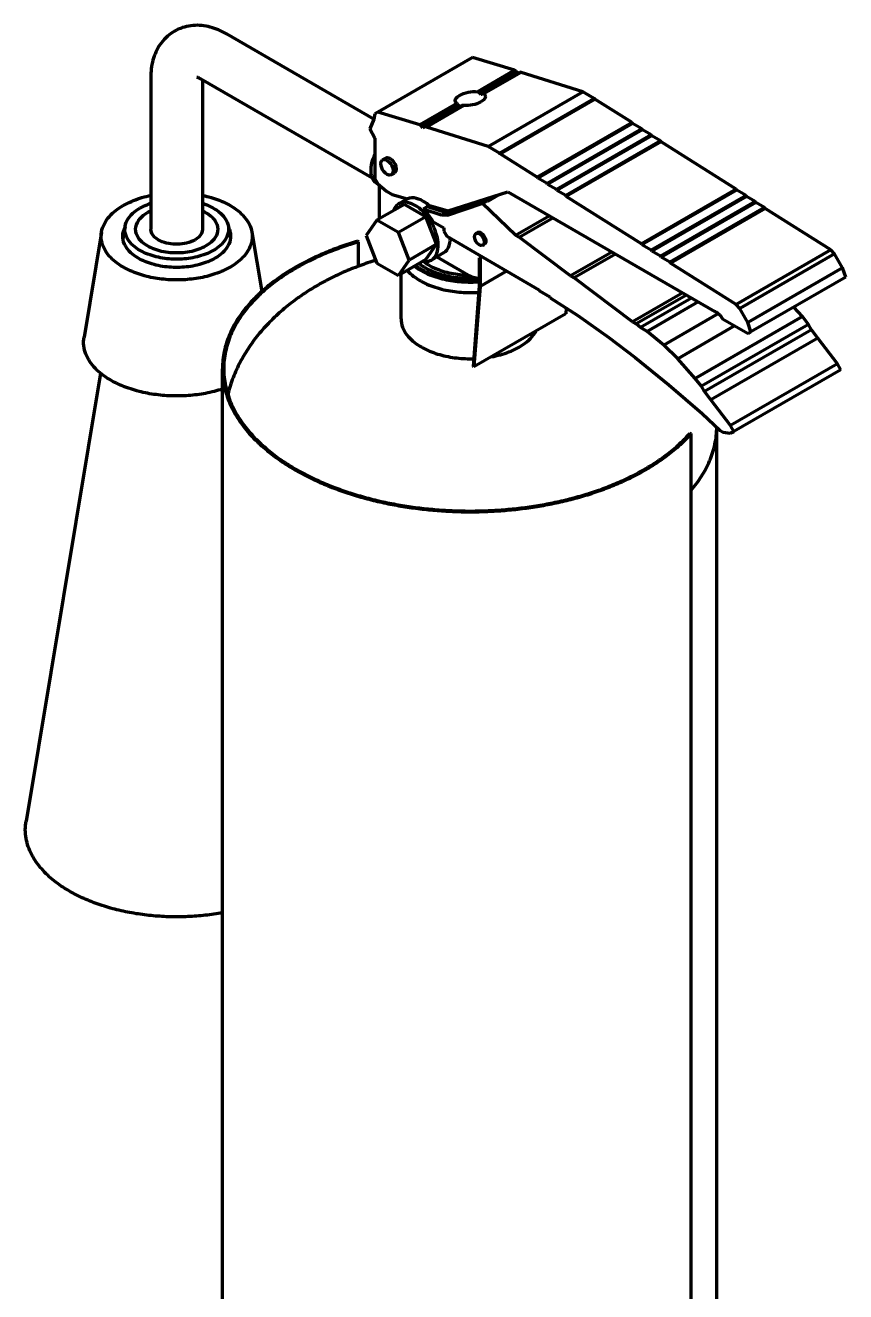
# Model space of a CAD drawing. Header units: millimetres. Extents: x 0 to 2382, y 0 to 420.
# Drawn here: x 324.5 to 362.4, y 59.9 to 118.5 of the extents above; entities that cross this region are included whole.
import ezdxf

# ---------------------------------------------------------------- set-up
doc = ezdxf.new("R2010")
doc.units = ezdxf.units.MM
doc.layers.add('01-VISIBLE', color=7, linetype='CONTINUOUS', lineweight=70)

msp = doc.modelspace()

# ---------------------------------------------------------------- linework, layer by layer
at = {"layer": '01-VISIBLE'}
for p, q in [((340.576, 114.154), (333.75, 118.095)), ((345.138, 117.003), (340.754, 114.472)), ((347.077, 116.409), (345.138, 117.003)), ((330.253, 116.076), (330.253, 109.054)), ((340.504, 111.424), (332.55, 116.017)), ((347.077, 116.409), (345.359, 115.417)), ((347.149, 116.367), (345.447, 115.385)), ((347.318, 116.326), (345.611, 115.341)), ((347.39, 116.312), (345.663, 115.315)), ((347.149, 116.367), (347.077, 116.409)), ((347.222, 116.27), (347.149, 116.367)), ((347.39, 116.312), (347.318, 116.326)), ((350.24, 115.413), (347.39, 116.312)), ((332.653, 115.957), (332.653, 109.054)), ((345.855, 112.882), (350.24, 115.413)), ((350.766, 115.109), (350.24, 115.413)), ((344.412, 114.87), (342.693, 113.878)), ((344.468, 114.819), (342.765, 113.836)), ((346.382, 112.578), (350.766, 115.109)), ((346.406, 112.536), (350.79, 115.068)), ((350.79, 115.068), (350.766, 115.109)), ((352.514, 113.989), (350.79, 115.068)), ((340.623, 114.396), (340.575, 114.147)), ((340.754, 114.472), (340.623, 114.396)), ((342.693, 113.878), (340.754, 114.472)), ((344.64, 114.78), (342.934, 113.795)), ((344.732, 114.778), (343.006, 113.781)), ((340.575, 114.147), (340.382, 113.705)), ((340.382, 113.705), (340.623, 113.262)), ((342.765, 113.836), (342.693, 113.878)), ((342.838, 113.739), (342.765, 113.836)), ((342.934, 113.795), (342.838, 113.739)), ((343.006, 113.781), (342.934, 113.795)), ((345.855, 112.882), (343.006, 113.781)), ((352.514, 113.989), (348.13, 111.458)), ((352.538, 113.949), (348.154, 111.418)), ((352.969, 113.7), (348.585, 111.169)), ((352.993, 113.658), (348.609, 111.127)), ((352.538, 113.949), (352.514, 113.989)), ((352.969, 113.7), (352.538, 113.949)), ((352.993, 113.658), (352.969, 113.7)), ((353.4, 113.423), (352.993, 113.658)), ((340.623, 113.262), (340.623, 111.383)), ((353.4, 113.423), (349.016, 110.892)), ((353.424, 113.382), (349.04, 110.85)), ((353.832, 113.146), (349.448, 110.615)), ((353.856, 113.105), (349.472, 110.574)), ((353.424, 113.382), (353.4, 113.423)), ((353.832, 113.146), (353.424, 113.382)), ((353.856, 113.105), (353.832, 113.146)), ((357.328, 110.906), (353.856, 113.105)), ((346.382, 112.578), (345.855, 112.882)), ((346.406, 112.536), (346.382, 112.578)), ((348.13, 111.458), (346.406, 112.536)), ((340.979, 112.267), (341.12, 112.349)), ((340.623, 111.383), (340.754, 111.153)), ((341.379, 111.574), (341.52, 111.656)), ((348.154, 111.418), (348.13, 111.458)), ((348.585, 111.169), (348.154, 111.418)), ((340.756, 111.152), (340.712, 111.177)), ((340.754, 111.153), (341.162, 110.809)), ((340.835, 109.541), (340.835, 111.085)), ((341.162, 110.809), (341.425, 110.657)), ((344.011, 109.91), (346.765, 110.781)), ((346.765, 110.781), (356.343, 105.251)), ((348.609, 111.127), (348.585, 111.169)), ((349.016, 110.892), (348.609, 111.127)), ((349.04, 110.85), (349.016, 110.892)), ((349.448, 110.615), (349.04, 110.85)), ((357.328, 110.906), (352.943, 108.375)), ((357.352, 110.864), (352.968, 108.333)), ((357.352, 110.864), (357.328, 110.906)), ((357.783, 110.615), (357.352, 110.864)), ((341.989, 110.207), (340.716, 109.473)), ((341.425, 110.657), (342.125, 110.455)), ((342.123, 110.455), (341.734, 110.231)), ((342.979, 109.636), (341.989, 110.207)), ((343.096, 110.174), (344.011, 109.91)), ((345.597, 110.244), (343.967, 109.692)), ((344.75, 110.143), (343.967, 109.692)), ((344.708, 110.13), (344.162, 109.815)), ((344.467, 109.912), (345.809, 110.366)), ((344.467, 109.912), (345.012, 110.226)), ((345.597, 110.244), (345.809, 110.366)), ((347.128, 108.78), (345.597, 110.244)), ((345.809, 110.366), (345.832, 110.344)), ((346.378, 110.659), (345.832, 110.344)), ((349.472, 110.574), (349.448, 110.615)), ((352.943, 108.375), (349.472, 110.574)), ((357.783, 110.615), (353.399, 108.084)), ((357.807, 110.574), (353.423, 108.042)), ((358.213, 110.339), (353.829, 107.808)), ((358.237, 110.298), (353.853, 107.767)), ((357.807, 110.574), (357.783, 110.615)), ((358.213, 110.339), (357.807, 110.574)), ((358.237, 110.298), (358.213, 110.339)), ((358.644, 110.062), (358.237, 110.298)), ((342.979, 109.636), (341.706, 108.901)), ((343.06, 110.103), (342.847, 109.981)), ((343.704, 109.705), (342.847, 109.981)), ((343.474, 108.36), (342.979, 109.636)), ((343.06, 110.103), (343.917, 109.827)), ((343.363, 110.097), (343.261, 110.038)), ((343.917, 109.827), (343.704, 109.705)), ((343.967, 109.692), (343.704, 109.705)), ((343.917, 109.827), (344.162, 109.815)), ((344.062, 109.82), (344.467, 110.054)), ((344.072, 109.82), (344.492, 110.062)), ((344.081, 109.819), (344.513, 110.069)), ((344.087, 109.819), (344.528, 110.073)), ((344.092, 109.819), (344.538, 110.076)), ((347.128, 108.78), (348.68, 109.675)), ((347.297, 108.683), (348.848, 109.578)), ((358.644, 110.062), (354.26, 107.531)), ((358.668, 110.021), (354.284, 107.49)), ((358.668, 110.021), (358.644, 110.062)), ((361.71, 108.1), (358.668, 110.021)), ((329.064, 109.187), (328.968, 108.607)), ((333.842, 109.187), (333.939, 108.607)), ((340.716, 109.473), (340.221, 108.768)), ((341.706, 108.901), (340.716, 109.473)), ((343.301, 109.412), (343.801, 109.124)), ((343.801, 109.124), (343.812, 108.965)), ((343.812, 108.965), (343.943, 108.737)), ((327.975, 108.921), (327.167, 104.066)), ((334.931, 108.921), (335.387, 106.181)), ((339.854, 108.47), (339.827, 108.501)), ((339.854, 107.346), (339.854, 108.47)), ((340.221, 108.768), (340.716, 107.493)), ((342.201, 107.625), (341.706, 108.901)), ((343.474, 108.36), (342.201, 107.625)), ((342.979, 107.656), (343.474, 108.36)), ((343.943, 108.737), (348.206, 106.249)), ((345.294, 108.866), (345.365, 108.907)), ((347.297, 108.683), (347.128, 108.78)), ((349.667, 106.899), (347.297, 108.683)), ((352.968, 108.333), (352.943, 108.375)), ((343.8, 107.959), (343.234, 107.633)), ((343.489, 107.78), (345.03, 106.89)), ((345.458, 107.737), (345.558, 107.795)), ((345.486, 107.721), (345.586, 107.778)), ((345.614, 108.312), (345.685, 108.352)), ((351.577, 108.002), (349.667, 106.899)), ((351.746, 107.905), (349.835, 106.802)), ((353.399, 108.084), (352.968, 108.333)), ((353.423, 108.042), (353.399, 108.084)), ((353.829, 107.808), (353.423, 108.042)), ((353.853, 107.767), (353.829, 107.808)), ((361.71, 108.1), (357.326, 105.568)), ((361.877, 107.92), (357.493, 105.389)), ((361.877, 107.92), (361.71, 108.1)), ((362.249, 107.277), (361.877, 107.92)), ((340.716, 107.493), (341.706, 106.921)), ((342.979, 107.656), (341.706, 106.921)), ((341.706, 106.921), (342.201, 107.625)), ((345.458, 107.737), (345.486, 107.721)), ((345.458, 106.431), (345.458, 107.737)), ((345.486, 107.721), (345.486, 106.413)), ((354.26, 107.531), (353.853, 107.767)), ((354.284, 107.49), (354.26, 107.531)), ((357.326, 105.568), (354.284, 107.49)), ((362.249, 107.277), (357.865, 104.746)), ((362.392, 106.834), (362.249, 107.277)), ((341.83, 104.914), (341.83, 106.992)), ((346.712, 107.121), (345.486, 106.413)), ((349.835, 106.802), (349.667, 106.899)), ((352.54, 104.77), (349.835, 106.802)), ((362.392, 106.834), (358.008, 104.303)), ((345.175, 102.707), (345.458, 106.431)), ((345.486, 106.413), (345.203, 102.688)), ((348.206, 106.249), (348.23, 106.207)), ((348.23, 106.207), (348.709, 105.93)), ((354.858, 106.108), (352.54, 104.77)), ((348.709, 105.93), (348.733, 105.889)), ((348.733, 105.889), (350.002, 105.073)), ((355.027, 106.011), (352.709, 104.673)), ((355.266, 105.873), (352.9, 104.507)), ((355.577, 105.693), (353.211, 104.327)), ((357.493, 105.389), (357.326, 105.568)), ((360.388, 105.014), (359.997, 105.452)), ((349.446, 105.138), (345.203, 102.688)), ((349.467, 105.417), (349.446, 105.138)), ((350.002, 105.073), (351.439, 104.051)), ((356.507, 105.151), (353.977, 103.691)), ((360.388, 105.014), (355.438, 102.156)), ((356.343, 105.251), (356.391, 105.251)), ((356.391, 105.251), (356.584, 105.084)), ((356.584, 105.084), (356.702, 104.905)), ((356.702, 104.905), (357.876, 104.227)), ((357.865, 104.746), (357.493, 105.389)), ((360.675, 104.654), (360.388, 105.014)), ((352.709, 104.673), (352.54, 104.77)), ((352.9, 104.507), (352.709, 104.673)), ((353.211, 104.327), (352.9, 104.507)), ((353.977, 103.691), (353.211, 104.327)), ((357.253, 104.587), (354.624, 103.069)), ((360.675, 104.654), (355.725, 101.796)), ((360.819, 104.406), (355.87, 101.548)), ((358.008, 104.303), (357.865, 104.746)), ((357.876, 104.227), (358.008, 104.303)), ((360.819, 104.406), (360.675, 104.654)), ((361.106, 104.018), (360.819, 104.406)), ((351.439, 104.051), (352.661, 103.123)), ((354.624, 103.069), (353.977, 103.691)), ((361.106, 104.018), (356.157, 101.16)), ((362.017, 102.829), (361.106, 104.018)), ((352.661, 103.123), (354.218, 101.865)), ((333.57, 55.256), (333.57, 102.606)), ((345.203, 102.688), (345.175, 102.707)), ((355.438, 102.156), (354.624, 103.069)), ((362.017, 102.829), (357.067, 99.971)), ((362.173, 102.56), (357.223, 99.702)), ((362.173, 102.56), (362.017, 102.829)), ((327.934, 102.396), (324.485, 81.68)), ((355.725, 101.796), (355.438, 102.156)), ((354.218, 101.865), (355.749, 100.538)), ((355.87, 101.548), (355.725, 101.796)), ((356.157, 101.16), (355.87, 101.548)), ((357.067, 99.971), (356.157, 101.16)), ((355.749, 100.538), (356.588, 99.75)), ((355.187, 99.618), (355.24, 99.602)), ((355.24, 52.252), (355.24, 99.602)), ((356.43, 50.661), (356.43, 99.899)), ((356.588, 99.75), (356.732, 99.667)), ((356.732, 99.667), (357.043, 99.626)), ((357.043, 99.626), (357.223, 99.702)), ((357.223, 99.702), (357.067, 99.971))]:
    msp.add_line(p, q, dxfattribs=at)
for points in [[(333.75, 118.095), (333.662, 118.144), (333.573, 118.191), (333.482, 118.234), (333.39, 118.275), (333.296, 118.312), (333.201, 118.347), (333.106, 118.378), (333.009, 118.405), (332.911, 118.429), (332.812, 118.449), (332.712, 118.465), (332.612, 118.476), (332.512, 118.484), (332.411, 118.487), (332.31, 118.486), (332.21, 118.48), (332.109, 118.469), (332.01, 118.454), (331.911, 118.434), (331.813, 118.409), (331.717, 118.379), (331.622, 118.345), (331.529, 118.306), (331.439, 118.262), (331.35, 118.214), (331.264, 118.161), (331.181, 118.104), (331.101, 118.044), (331.024, 117.979), (330.95, 117.91), (330.879, 117.838), (330.813, 117.762), (330.75, 117.684), (330.69, 117.602), (330.635, 117.518), (330.583, 117.432), (330.536, 117.343), (330.492, 117.252), (330.452, 117.16), (330.416, 117.065), (330.384, 116.97), (330.355, 116.873), (330.331, 116.776), (330.309, 116.677), (330.292, 116.578), (330.278, 116.478), (330.267, 116.378), (330.259, 116.277), (330.255, 116.177), (330.253, 116.076)], [(332.382, 116.087), (332.394, 116.087), (332.406, 116.088), (332.418, 116.089), (332.429, 116.091), (332.441, 116.093), (332.452, 116.095)], [(332.55, 116.017), (332.524, 116.031), (332.496, 116.045), (332.469, 116.058), (332.441, 116.07), (332.412, 116.08), (332.382, 116.087)], [(344.33, 115.004), (344.365, 115.105), (344.438, 115.184), (344.526, 115.245), (344.622, 115.294), (344.722, 115.335), (344.825, 115.367), (344.93, 115.391), (345.036, 115.409), (345.143, 115.419), (345.251, 115.422), (345.359, 115.417)], [(345.447, 115.385), (345.433, 115.391), (345.418, 115.396), (345.403, 115.402), (345.389, 115.407), (345.374, 115.412), (345.359, 115.417)], [(345.447, 115.385), (345.461, 115.369), (345.474, 115.354), (345.487, 115.339), (345.5, 115.323), (345.512, 115.307), (345.525, 115.291)], [(344.412, 114.87), (344.39, 114.887), (344.371, 114.906), (344.354, 114.927), (344.341, 114.951), (344.332, 114.977), (344.33, 115.004)], [(344.412, 114.87), (344.421, 114.861), (344.43, 114.852), (344.439, 114.844), (344.448, 114.835), (344.458, 114.827), (344.468, 114.819)], [(344.535, 114.719), (344.523, 114.735), (344.511, 114.752), (344.5, 114.768), (344.489, 114.785), (344.478, 114.802), (344.468, 114.819)], [(345.525, 114.943), (345.433, 114.897), (345.338, 114.86), (345.24, 114.829), (345.14, 114.806), (345.039, 114.788), (344.937, 114.778), (344.835, 114.774), (344.732, 114.778)], [(345.525, 115.291), (345.539, 115.299), (345.553, 115.307), (345.568, 115.316), (345.582, 115.324), (345.597, 115.332), (345.611, 115.341)], [(345.73, 115.191), (345.719, 115.137), (345.693, 115.087), (345.658, 115.044), (345.617, 115.006), (345.572, 114.973), (345.525, 114.943)], [(345.611, 115.341), (345.62, 115.337), (345.629, 115.333), (345.638, 115.329), (345.647, 115.325), (345.655, 115.32), (345.663, 115.315)], [(345.663, 115.315), (345.681, 115.299), (345.697, 115.281), (345.711, 115.261), (345.721, 115.239), (345.727, 115.215), (345.73, 115.191)], [(344.732, 114.778), (344.717, 114.778), (344.702, 114.778), (344.686, 114.778), (344.671, 114.778), (344.656, 114.779), (344.64, 114.78)], [(340.712, 111.177), (340.628, 111.24), (340.561, 111.319), (340.51, 111.41), (340.475, 111.508), (340.453, 111.61), (340.442, 111.714), (340.441, 111.818), (340.448, 111.922), (340.463, 112.025), (340.484, 112.127), (340.511, 112.228), (340.544, 112.327), (340.581, 112.424), (340.623, 112.52)], [(341.379, 111.574), (341.281, 111.557), (341.186, 111.59), (341.104, 111.649), (341.035, 111.722), (340.979, 111.805), (340.935, 111.896), (340.906, 111.993), (340.896, 112.093), (340.915, 112.191), (340.979, 112.267)], [(340.979, 112.267), (341.011, 112.281), (341.046, 112.286), (341.081, 112.284), (341.115, 112.276), (341.147, 112.263), (341.179, 112.247)], [(341.12, 112.349), (341.152, 112.362), (341.187, 112.368), (341.222, 112.365), (341.256, 112.358), (341.289, 112.345), (341.32, 112.329)], [(341.179, 112.247), (341.269, 112.178), (341.343, 112.092), (341.401, 111.994), (341.442, 111.887), (341.461, 111.775), (341.447, 111.663), (341.379, 111.574)], [(341.32, 112.329), (341.41, 112.26), (341.484, 112.173), (341.543, 112.075), (341.584, 111.969), (341.603, 111.857), (341.588, 111.744), (341.52, 111.656)], [(327.975, 108.921), (327.996, 109.021), (328.026, 109.12), (328.063, 109.215), (328.107, 109.308), (328.157, 109.398), (328.214, 109.484), (328.275, 109.566), (328.341, 109.645), (328.411, 109.72), (328.485, 109.792), (328.562, 109.86), (328.641, 109.925), (328.723, 109.987), (328.808, 110.046), (328.894, 110.101), (328.982, 110.154)], [(328.982, 110.154), (329.074, 110.205), (329.167, 110.253), (329.261, 110.298), (329.356, 110.341), (329.453, 110.382), (329.55, 110.419), (329.649, 110.455), (329.748, 110.488), (329.848, 110.519), (329.948, 110.548), (330.049, 110.575), (330.151, 110.6), (330.253, 110.622)], [(329.756, 110.034), (329.836, 110.078), (329.917, 110.119), (329.999, 110.156), (330.083, 110.192), (330.167, 110.224), (330.253, 110.254)], [(332.653, 110.622), (332.751, 110.601), (332.848, 110.577), (332.945, 110.552), (333.041, 110.524), (333.137, 110.495), (333.232, 110.464), (333.327, 110.43), (333.42, 110.395), (333.513, 110.357), (333.605, 110.317), (333.696, 110.275), (333.785, 110.23), (333.873, 110.182), (333.96, 110.133), (334.046, 110.08), (334.129, 110.025), (334.211, 109.967), (334.29, 109.905), (334.367, 109.841), (334.441, 109.774), (334.512, 109.703), (334.579, 109.629), (334.642, 109.551), (334.702, 109.471), (334.756, 109.386), (334.804, 109.299), (334.847, 109.208), (334.882, 109.115), (334.911, 109.019), (334.931, 108.921)], [(332.653, 110.254), (332.752, 110.219), (332.849, 110.181), (332.945, 110.139), (333.039, 110.094), (333.132, 110.045), (333.221, 109.991), (333.309, 109.933), (333.392, 109.87), (333.472, 109.803), (333.548, 109.73), (333.618, 109.653), (333.681, 109.569), (333.737, 109.481), (333.783, 109.387), (333.819, 109.289), (333.842, 109.187)], [(341.734, 110.231), (341.677, 110.192), (341.626, 110.147), (341.581, 110.095), (341.542, 110.039), (341.51, 109.979), (341.483, 109.915)], [(343.234, 107.633), (343.317, 107.692), (343.386, 107.767), (343.442, 107.853), (343.484, 107.946), (343.514, 108.044), (343.533, 108.144), (343.543, 108.246), (343.544, 108.348), (343.539, 108.45), (343.527, 108.552), (343.509, 108.652), (343.487, 108.752), (343.459, 108.851), (343.427, 108.948), (343.391, 109.043), (343.351, 109.137), (343.307, 109.23), (343.259, 109.32), (343.208, 109.409), (343.153, 109.495), (343.095, 109.579), (343.034, 109.661), (342.969, 109.74), (342.901, 109.817), (342.83, 109.89), (342.755, 109.959), (342.676, 110.025), (342.594, 110.086), (342.509, 110.142), (342.419, 110.191), (342.326, 110.234), (342.23, 110.267), (342.13, 110.29), (342.029, 110.301), (341.927, 110.295), (341.827, 110.273), (341.734, 110.231)], [(343.096, 110.174), (343.014, 110.242), (342.927, 110.304), (342.837, 110.361), (342.743, 110.41), (342.644, 110.452), (342.543, 110.483), (342.438, 110.501), (342.331, 110.504), (342.226, 110.49), (342.125, 110.455)], [(329.064, 109.187), (329.087, 109.287), (329.122, 109.383), (329.167, 109.476), (329.221, 109.563), (329.282, 109.645), (329.35, 109.722), (329.424, 109.794), (329.502, 109.861), (329.583, 109.923), (329.668, 109.981), (329.756, 110.034)], [(329.562, 109.159), (329.589, 109.267), (329.634, 109.37), (329.692, 109.465), (329.761, 109.553), (329.839, 109.633), (329.924, 109.705), (330.015, 109.771), (330.11, 109.83)], [(330.11, 109.83), (330.133, 109.843), (330.157, 109.856), (330.181, 109.869), (330.205, 109.881), (330.229, 109.893), (330.253, 109.905)], [(332.653, 109.905), (332.747, 109.857), (332.839, 109.805), (332.927, 109.746), (333.011, 109.682), (333.09, 109.612), (333.161, 109.534), (333.225, 109.45), (333.278, 109.359), (333.319, 109.261), (333.344, 109.159)], [(343.301, 109.412), (343.247, 109.501), (343.189, 109.588), (343.128, 109.672), (343.063, 109.754), (342.995, 109.833), (342.923, 109.909), (342.847, 109.981)], [(328.97, 108.865), (328.979, 108.909), (328.99, 108.952), (329.002, 108.995), (329.017, 109.037), (329.034, 109.078), (329.053, 109.119)], [(333.842, 109.187), (333.852, 109.087), (333.85, 108.987), (333.836, 108.888), (333.809, 108.791), (333.772, 108.698), (333.726, 108.609), (333.671, 108.525), (333.609, 108.446), (333.542, 108.372), (333.469, 108.302), (333.392, 108.238), (333.312, 108.178), (333.229, 108.122), (333.143, 108.07), (333.055, 108.022), (332.965, 107.978), (332.873, 107.937), (332.78, 107.9), (332.686, 107.865), (332.591, 107.834), (332.494, 107.806), (332.397, 107.78), (332.3, 107.758), (332.201, 107.738), (332.102, 107.72), (332.003, 107.705), (331.904, 107.693), (331.804, 107.683), (331.704, 107.676), (331.604, 107.671), (331.503, 107.669), (331.403, 107.669), (331.303, 107.671), (331.202, 107.676), (331.102, 107.683), (331.003, 107.693), (330.903, 107.705), (330.804, 107.72), (330.705, 107.738), (330.607, 107.758), (330.509, 107.78), (330.412, 107.806), (330.316, 107.834), (330.22, 107.865), (330.126, 107.9), (330.033, 107.937), (329.941, 107.978), (329.851, 108.022), (329.763, 108.07), (329.677, 108.122), (329.594, 108.178), (329.514, 108.238), (329.437, 108.302), (329.364, 108.372), (329.297, 108.446), (329.235, 108.525), (329.18, 108.609), (329.134, 108.698), (329.097, 108.791), (329.071, 108.888), (329.056, 108.987), (329.054, 109.087), (329.064, 109.187)], [(333.344, 109.159), (333.353, 109.059), (333.346, 108.96), (333.324, 108.862), (333.288, 108.769), (333.24, 108.681), (333.182, 108.6), (333.117, 108.524), (333.044, 108.455), (332.967, 108.391), (332.885, 108.333), (332.8, 108.281), (332.713, 108.233), (332.622, 108.189), (332.53, 108.15), (332.437, 108.116), (332.341, 108.084), (332.245, 108.057), (332.148, 108.033), (332.05, 108.013), (331.951, 107.996), (331.852, 107.982), (331.753, 107.971), (331.653, 107.963), (331.553, 107.959), (331.453, 107.957), (331.353, 107.959), (331.253, 107.963), (331.153, 107.971), (331.054, 107.982), (330.955, 107.996), (330.856, 108.013), (330.758, 108.033), (330.661, 108.057), (330.565, 108.084), (330.47, 108.116), (330.376, 108.15), (330.284, 108.189), (330.194, 108.233), (330.106, 108.281), (330.021, 108.333), (329.939, 108.391), (329.862, 108.455), (329.79, 108.524), (329.724, 108.6), (329.666, 108.681), (329.618, 108.769), (329.582, 108.862), (329.56, 108.96), (329.553, 109.059), (329.562, 109.159)], [(332.302, 108.564), (332.209, 108.516), (332.113, 108.476), (332.015, 108.442), (331.914, 108.415), (331.812, 108.393), (331.71, 108.377), (331.606, 108.367), (331.502, 108.362), (331.398, 108.362), (331.294, 108.367), (331.19, 108.378), (331.087, 108.394), (330.985, 108.416), (330.885, 108.444), (330.787, 108.478), (330.691, 108.519), (330.599, 108.568), (330.512, 108.624), (330.431, 108.691), (330.361, 108.767), (330.304, 108.854), (330.266, 108.951), (330.253, 109.054)], [(332.653, 109.054), (332.639, 108.95), (332.601, 108.852), (332.543, 108.765), (332.472, 108.688), (332.39, 108.621), (332.302, 108.564)], [(333.853, 109.119), (333.872, 109.078), (333.889, 109.037), (333.904, 108.995), (333.917, 108.952), (333.927, 108.909), (333.936, 108.865)], [(334.931, 108.921), (334.943, 108.821), (334.947, 108.721), (334.942, 108.622), (334.929, 108.522), (334.908, 108.425), (334.878, 108.329), (334.842, 108.236), (334.799, 108.146), (334.75, 108.059), (334.695, 107.975), (334.636, 107.895), (334.572, 107.818), (334.504, 107.744), (334.433, 107.674), (334.358, 107.607), (334.281, 107.543), (334.202, 107.482), (334.12, 107.424), (334.037, 107.369), (333.952, 107.317), (333.865, 107.268), (333.776, 107.221), (333.687, 107.176), (333.596, 107.134), (333.504, 107.094), (333.412, 107.057), (333.318, 107.022), (333.224, 106.988), (333.129, 106.957), (333.033, 106.928), (332.937, 106.901), (332.84, 106.876), (332.743, 106.853), (332.645, 106.831), (332.547, 106.812), (332.449, 106.794), (332.35, 106.778), (332.251, 106.763), (332.152, 106.751), (332.052, 106.74), (331.953, 106.731), (331.853, 106.723), (331.753, 106.718), (331.653, 106.714), (331.553, 106.711), (331.453, 106.71), (331.353, 106.711), (331.253, 106.714), (331.153, 106.718), (331.053, 106.723), (330.954, 106.731), (330.854, 106.74), (330.755, 106.751), (330.655, 106.763), (330.556, 106.778), (330.458, 106.794), (330.359, 106.812), (330.261, 106.831), (330.163, 106.853), (330.066, 106.876), (329.969, 106.901), (329.873, 106.928), (329.777, 106.957), (329.682, 106.988), (329.588, 107.022), (329.495, 107.057), (329.402, 107.094), (329.31, 107.134), (329.219, 107.176), (329.13, 107.221), (329.041, 107.268), (328.955, 107.317), (328.869, 107.369), (328.786, 107.424), (328.704, 107.482), (328.625, 107.543), (328.548, 107.607), (328.473, 107.674), (328.402, 107.744), (328.335, 107.818), (328.271, 107.895), (328.211, 107.975), (328.157, 108.059), (328.107, 108.146), (328.064, 108.236), (328.028, 108.329), (327.999, 108.425), (327.977, 108.522), (327.964, 108.622), (327.959, 108.721), (327.963, 108.821), (327.975, 108.921)], [(333.936, 108.865), (333.946, 108.765), (333.945, 108.664), (333.931, 108.564), (333.906, 108.466), (333.87, 108.372), (333.825, 108.281), (333.771, 108.196), (333.71, 108.115), (333.644, 108.039), (333.572, 107.968), (333.496, 107.901), (333.416, 107.839), (333.333, 107.781), (333.248, 107.728), (333.16, 107.678), (333.07, 107.631), (332.979, 107.588), (332.886, 107.549), (332.792, 107.512), (332.696, 107.479), (332.6, 107.449), (332.503, 107.421), (332.405, 107.396), (332.306, 107.374), (332.207, 107.355), (332.107, 107.338), (332.007, 107.324), (331.907, 107.312), (331.806, 107.302), (331.706, 107.295), (331.605, 107.29), (331.504, 107.288), (331.403, 107.288), (331.302, 107.29), (331.201, 107.295), (331.1, 107.302), (330.999, 107.312), (330.899, 107.324), (330.799, 107.338), (330.699, 107.355), (330.6, 107.374), (330.502, 107.396), (330.404, 107.421), (330.306, 107.449), (330.21, 107.479), (330.115, 107.512), (330.02, 107.549), (329.927, 107.588), (329.836, 107.631), (329.746, 107.678), (329.658, 107.728), (329.573, 107.781), (329.49, 107.839), (329.41, 107.901), (329.334, 107.968), (329.263, 108.039), (329.196, 108.115), (329.135, 108.196), (329.082, 108.281), (329.036, 108.372), (329, 108.466), (328.975, 108.564), (328.961, 108.664), (328.96, 108.765), (328.97, 108.865)], [(339.827, 108.501), (339.73, 108.472), (339.634, 108.443), (339.537, 108.413), (339.441, 108.382), (339.345, 108.351), (339.249, 108.319), (339.154, 108.286), (339.059, 108.253), (338.964, 108.219), (338.869, 108.185), (338.774, 108.149), (338.68, 108.114), (338.586, 108.077), (338.492, 108.04), (338.398, 108.002), (338.305, 107.963), (338.212, 107.924), (338.12, 107.884), (338.027, 107.843), (337.935, 107.802), (337.844, 107.76), (337.752, 107.717), (337.661, 107.673), (337.571, 107.629), (337.48, 107.584), (337.391, 107.538), (337.301, 107.491), (337.212, 107.444), (337.123, 107.395), (337.035, 107.346), (336.947, 107.296), (336.86, 107.246), (336.773, 107.194), (336.687, 107.142), (336.601, 107.089), (336.516, 107.035), (336.431, 106.98), (336.347, 106.924), (336.264, 106.868), (336.181, 106.81), (336.099, 106.752), (336.017, 106.692), (335.936, 106.632), (335.856, 106.571), (335.776, 106.509), (335.697, 106.446), (335.619, 106.382), (335.542, 106.317), (335.466, 106.251), (335.39, 106.184), (335.316, 106.116), (335.242, 106.047), (335.169, 105.977), (335.097, 105.906), (335.027, 105.834), (334.957, 105.761), (334.888, 105.687), (334.821, 105.612), (334.755, 105.536), (334.69, 105.459), (334.626, 105.38), (334.564, 105.301), (334.503, 105.221), (334.443, 105.139), (334.385, 105.057), (334.328, 104.973), (334.273, 104.889), (334.22, 104.803), (334.168, 104.716), (334.118, 104.629), (334.07, 104.54), (334.024, 104.45), (333.98, 104.36), (333.937, 104.268), (333.897, 104.176), (333.859, 104.082), (333.822, 103.988), (333.789, 103.893), (333.757, 103.797), (333.728, 103.701), (333.701, 103.603), (333.676, 103.505), (333.654, 103.407), (333.634, 103.308), (333.617, 103.209), (333.603, 103.109), (333.591, 103.009), (333.582, 102.908), (333.575, 102.807), (333.571, 102.707), (333.57, 102.606)], [(339.854, 108.47), (339.758, 108.441), (339.662, 108.412), (339.566, 108.382), (339.47, 108.352), (339.375, 108.321), (339.28, 108.289), (339.185, 108.256), (339.09, 108.223), (338.995, 108.19), (338.901, 108.155), (338.807, 108.12), (338.713, 108.085), (338.62, 108.048), (338.526, 108.011), (338.433, 107.974), (338.34, 107.935), (338.248, 107.896), (338.156, 107.856), (338.064, 107.816), (337.972, 107.775), (337.881, 107.733), (337.79, 107.69), (337.7, 107.647), (337.61, 107.602), (337.52, 107.558), (337.431, 107.512), (337.342, 107.465), (337.253, 107.418), (337.165, 107.37), (337.077, 107.321), (336.99, 107.272), (336.903, 107.221), (336.817, 107.17), (336.731, 107.118), (336.645, 107.065), (336.561, 107.012), (336.476, 106.957), (336.393, 106.902), (336.31, 106.845), (336.227, 106.788), (336.145, 106.73), (336.064, 106.671), (335.984, 106.611), (335.904, 106.55), (335.825, 106.488), (335.746, 106.426), (335.669, 106.362), (335.592, 106.297), (335.516, 106.232), (335.441, 106.165), (335.366, 106.098), (335.293, 106.029), (335.221, 105.96), (335.149, 105.889), (335.079, 105.817), (335.01, 105.745), (334.941, 105.671), (334.874, 105.596), (334.809, 105.521), (334.744, 105.444), (334.681, 105.366), (334.618, 105.287), (334.558, 105.207), (334.499, 105.126), (334.441, 105.044), (334.384, 104.961), (334.33, 104.877), (334.277, 104.792), (334.225, 104.705), (334.176, 104.618), (334.128, 104.53), (334.082, 104.441), (334.037, 104.35), (333.995, 104.259), (333.955, 104.167), (333.917, 104.074), (333.881, 103.981), (333.847, 103.886), (333.816, 103.791), (333.787, 103.695), (333.76, 103.598), (333.735, 103.501), (333.713, 103.403), (333.694, 103.304), (333.677, 103.205), (333.663, 103.106), (333.651, 103.006), (333.641, 102.906), (333.635, 102.806), (333.631, 102.706), (333.63, 102.606)], [(343.8, 107.959), (343.89, 108.025), (343.964, 108.109), (344.021, 108.205), (344.062, 108.309), (344.09, 108.417), (344.105, 108.528), (344.11, 108.64)], [(345.614, 108.312), (345.516, 108.302), (345.426, 108.346), (345.352, 108.414), (345.294, 108.496), (345.252, 108.588), (345.229, 108.686), (345.236, 108.786), (345.294, 108.866)], [(345.294, 108.866), (345.32, 108.877), (345.347, 108.881), (345.375, 108.879), (345.403, 108.873), (345.429, 108.863), (345.454, 108.85)], [(345.365, 108.907), (345.39, 108.917), (345.418, 108.922), (345.446, 108.92), (345.473, 108.914), (345.5, 108.904), (345.525, 108.891)], [(345.454, 108.85), (345.537, 108.784), (345.602, 108.7), (345.65, 108.605), (345.677, 108.502), (345.673, 108.397), (345.614, 108.312)], [(345.525, 108.891), (345.608, 108.825), (345.673, 108.741), (345.721, 108.646), (345.748, 108.543), (345.744, 108.438), (345.685, 108.352)], [(340.667, 107.62), (340.571, 107.59), (340.475, 107.56), (340.379, 107.529), (340.284, 107.498), (340.188, 107.465), (340.093, 107.432), (339.999, 107.399), (339.904, 107.364), (339.81, 107.329), (339.716, 107.293), (339.622, 107.257), (339.529, 107.22), (339.436, 107.182), (339.343, 107.143), (339.25, 107.104), (339.158, 107.063), (339.066, 107.023), (338.975, 106.981), (338.884, 106.939), (338.793, 106.896), (338.702, 106.852), (338.612, 106.807), (338.522, 106.762), (338.433, 106.716), (338.344, 106.669), (338.255, 106.622), (338.167, 106.574), (338.079, 106.525), (337.991, 106.475), (337.904, 106.425), (337.818, 106.374), (337.732, 106.322), (337.646, 106.269), (337.561, 106.215), (337.476, 106.161), (337.392, 106.106), (337.309, 106.05), (337.225, 105.994), (337.143, 105.936), (337.061, 105.878), (336.979, 105.819), (336.898, 105.76), (336.818, 105.699), (336.738, 105.638), (336.659, 105.576), (336.581, 105.513), (336.503, 105.449), (336.425, 105.385), (336.349, 105.32), (336.273, 105.254), (336.198, 105.187), (336.123, 105.12), (336.049, 105.051), (335.976, 104.982), (335.904, 104.912), (335.833, 104.842), (335.762, 104.77), (335.692, 104.698), (335.623, 104.625), (335.554, 104.551), (335.487, 104.476), (335.421, 104.401), (335.355, 104.325), (335.29, 104.248), (335.226, 104.17), (335.163, 104.092), (335.102, 104.013), (335.041, 103.933), (334.981, 103.852), (334.922, 103.77), (334.864, 103.688), (334.807, 103.605), (334.752, 103.521), (334.697, 103.437), (334.644, 103.352), (334.591, 103.266), (334.54, 103.179), (334.49, 103.092), (334.441, 103.004), (334.394, 102.915), (334.348, 102.826), (334.303, 102.736), (334.259, 102.646), (334.216, 102.554), (334.175, 102.463), (334.136, 102.37), (334.097, 102.277), (334.06, 102.184), (334.025, 102.09), (333.991, 101.995), (333.958, 101.9), (333.927, 101.804), (333.897, 101.708), (333.869, 101.612), (333.842, 101.515), (333.817, 101.418)], [(342.44, 107.345), (342.523, 107.286), (342.608, 107.23), (342.696, 107.177), (342.784, 107.127), (342.875, 107.079), (342.967, 107.035), (343.06, 106.993), (343.154, 106.954), (343.249, 106.917), (343.345, 106.882), (343.442, 106.85), (343.539, 106.82), (343.638, 106.792), (343.736, 106.767), (343.836, 106.743), (343.935, 106.722), (344.035, 106.702), (344.136, 106.685), (344.237, 106.67), (344.338, 106.656), (344.439, 106.644), (344.541, 106.634), (344.643, 106.627), (344.744, 106.621), (344.846, 106.616), (344.948, 106.614), (345.05, 106.613), (345.152, 106.615), (345.254, 106.618), (345.356, 106.623), (345.458, 106.63)], [(342.497, 107.378), (342.578, 107.319), (342.662, 107.264), (342.747, 107.212), (342.835, 107.163), (342.923, 107.116), (343.013, 107.072), (343.104, 107.031), (343.197, 106.993), (343.29, 106.956), (343.384, 106.922), (343.479, 106.891), (343.575, 106.861), (343.671, 106.834), (343.768, 106.809), (343.866, 106.786), (343.964, 106.765), (344.062, 106.746), (344.161, 106.729), (344.26, 106.714), (344.359, 106.701), (344.458, 106.689), (344.558, 106.68), (344.658, 106.672), (344.758, 106.666), (344.858, 106.662), (344.958, 106.66), (345.058, 106.66), (345.158, 106.661), (345.258, 106.664), (345.358, 106.669), (345.458, 106.676)], [(342.654, 107.468), (342.737, 107.408), (342.822, 107.351), (342.909, 107.298), (342.998, 107.248), (343.089, 107.201), (343.182, 107.157), (343.275, 107.116), (343.37, 107.078), (343.466, 107.042), (343.563, 107.009), (343.661, 106.979), (343.759, 106.951), (343.858, 106.925), (343.958, 106.902), (344.058, 106.881), (344.158, 106.862), (344.259, 106.845), (344.361, 106.83), (344.462, 106.818), (344.564, 106.808), (344.666, 106.799), (344.768, 106.793), (344.87, 106.789), (344.973, 106.787), (345.075, 106.787), (345.177, 106.789), (345.279, 106.793)], [(342.836, 107.573), (342.904, 107.565), (342.972, 107.562), (343.04, 107.568), (343.107, 107.581), (343.172, 107.603), (343.234, 107.633)], [(342.845, 107.572), (342.926, 107.511), (343.011, 107.455), (343.097, 107.402), (343.186, 107.352), (343.276, 107.306), (343.368, 107.264), (343.462, 107.224), (343.556, 107.187), (343.652, 107.153), (343.748, 107.122), (343.846, 107.093), (343.944, 107.067), (344.043, 107.044), (344.142, 107.023), (344.242, 107.004), (344.342, 106.988), (344.442, 106.974), (344.543, 106.962), (344.644, 106.953), (344.745, 106.945), (344.847, 106.94), (344.948, 106.937)], [(342.11, 107.154), (342.18, 107.079), (342.254, 107.008), (342.331, 106.941), (342.411, 106.877), (342.494, 106.816), (342.578, 106.759), (342.665, 106.705), (342.754, 106.653), (342.844, 106.605), (342.936, 106.559), (343.029, 106.516), (343.123, 106.476), (343.219, 106.438), (343.315, 106.403), (343.412, 106.37), (343.51, 106.339), (343.608, 106.311), (343.707, 106.284), (343.807, 106.26), (343.907, 106.238), (344.007, 106.218), (344.108, 106.2), (344.209, 106.184), (344.311, 106.169), (344.413, 106.157), (344.515, 106.147), (344.617, 106.139), (344.719, 106.132), (344.821, 106.127), (344.924, 106.124), (345.026, 106.123), (345.129, 106.124), (345.231, 106.127), (345.334, 106.132), (345.436, 106.138)], [(345.458, 106.762), (345.384, 106.772), (345.31, 106.786), (345.237, 106.804), (345.166, 106.827), (345.096, 106.856), (345.03, 106.89)], [(341.83, 104.914), (341.834, 104.814), (341.848, 104.715), (341.871, 104.618), (341.902, 104.523), (341.941, 104.43), (341.987, 104.341), (342.04, 104.256), (342.098, 104.174), (342.161, 104.096), (342.228, 104.022), (342.299, 103.951), (342.373, 103.884), (342.451, 103.821), (342.531, 103.76), (342.613, 103.703), (342.698, 103.649), (342.784, 103.598), (342.872, 103.55), (342.961, 103.505), (343.052, 103.462), (343.144, 103.422), (343.237, 103.384), (343.33, 103.349), (343.425, 103.316), (343.52, 103.285), (343.617, 103.257), (343.713, 103.231), (343.81, 103.206), (343.908, 103.184), (344.006, 103.164), (344.105, 103.146), (344.204, 103.13), (344.303, 103.115), (344.402, 103.103), (344.502, 103.092), (344.602, 103.084), (344.702, 103.077), (344.802, 103.072), (344.902, 103.068), (345.002, 103.067), (345.103, 103.067), (345.203, 103.07)], [(347.292, 103.608), (347.385, 103.664), (347.476, 103.724), (347.565, 103.787), (347.65, 103.854), (347.733, 103.926), (347.811, 104.001), (347.885, 104.081), (347.954, 104.165), (348.018, 104.253), (348.074, 104.346)], [(333.57, 101.664), (333.474, 101.633), (333.378, 101.605), (333.281, 101.578), (333.184, 101.552), (333.087, 101.528), (332.989, 101.506), (332.891, 101.485), (332.793, 101.466), (332.694, 101.448), (332.595, 101.432), (332.496, 101.417), (332.397, 101.403), (332.297, 101.391), (332.198, 101.38), (332.098, 101.371), (331.998, 101.363), (331.898, 101.356), (331.798, 101.351), (331.698, 101.347), (331.598, 101.344), (331.497, 101.343), (331.397, 101.343), (331.297, 101.344), (331.197, 101.347), (331.097, 101.351), (330.996, 101.357), (330.896, 101.363), (330.797, 101.372), (330.697, 101.381), (330.597, 101.392), (330.498, 101.405), (330.398, 101.418), (330.299, 101.433), (330.2, 101.45), (330.102, 101.468), (330.004, 101.488), (329.906, 101.509), (329.808, 101.531), (329.711, 101.555), (329.614, 101.581), (329.517, 101.608), (329.421, 101.637), (329.326, 101.667), (329.231, 101.699), (329.136, 101.733), (329.043, 101.769), (328.95, 101.806), (328.857, 101.845), (328.766, 101.886), (328.675, 101.929), (328.586, 101.974), (328.497, 102.021), (328.41, 102.07), (328.323, 102.121), (328.239, 102.175), (328.155, 102.23), (328.073, 102.288), (327.993, 102.349), (327.915, 102.411), (327.839, 102.477), (327.766, 102.545), (327.695, 102.615), (327.626, 102.689), (327.561, 102.765), (327.499, 102.844), (327.441, 102.926), (327.387, 103.01), (327.338, 103.097), (327.293, 103.187), (327.254, 103.279), (327.22, 103.373), (327.192, 103.47), (327.171, 103.568), (327.156, 103.667), (327.149, 103.767), (327.148, 103.867), (327.154, 103.967), (327.167, 104.066)], [(346.014, 103.157), (346.117, 103.177), (346.219, 103.199), (346.321, 103.224), (346.422, 103.251), (346.523, 103.28), (346.623, 103.312), (346.722, 103.346), (346.82, 103.383), (346.917, 103.423), (347.013, 103.465), (347.107, 103.509), (347.201, 103.557), (347.292, 103.608)], [(333.57, 102.606), (333.571, 102.505), (333.575, 102.405), (333.581, 102.305), (333.591, 102.205), (333.602, 102.105), (333.617, 102.006), (333.634, 101.907), (333.653, 101.809), (333.675, 101.711), (333.699, 101.614), (333.726, 101.517), (333.755, 101.421), (333.786, 101.326), (333.82, 101.231), (333.855, 101.137), (333.893, 101.044), (333.933, 100.952), (333.975, 100.861), (334.019, 100.771), (334.065, 100.682), (334.112, 100.594), (334.162, 100.506), (334.213, 100.42), (334.266, 100.335), (334.32, 100.25), (334.376, 100.167), (334.434, 100.085), (334.493, 100.004), (334.553, 99.924), (334.615, 99.845), (334.678, 99.767), (334.742, 99.69), (334.808, 99.614), (334.875, 99.539), (334.943, 99.465), (335.012, 99.393), (335.082, 99.321), (335.153, 99.25), (335.225, 99.18), (335.298, 99.111), (335.372, 99.044), (335.447, 98.977), (335.522, 98.911), (335.599, 98.846), (335.676, 98.782), (335.754, 98.72), (335.833, 98.658), (335.913, 98.596), (335.993, 98.536), (336.074, 98.477), (336.156, 98.419), (336.238, 98.361), (336.321, 98.305), (336.404, 98.249), (336.488, 98.194), (336.573, 98.14), (336.658, 98.087), (336.744, 98.035), (336.83, 97.983), (336.916, 97.933), (337.003, 97.883), (337.091, 97.834), (337.179, 97.786), (337.267, 97.738), (337.356, 97.691), (337.445, 97.646), (337.535, 97.6), (337.625, 97.556), (337.715, 97.512), (337.806, 97.469), (337.897, 97.427), (337.988, 97.386), (338.08, 97.345), (338.171, 97.305), (338.264, 97.265), (338.356, 97.227), (338.449, 97.189), (338.542, 97.151), (338.636, 97.115), (338.729, 97.079), (338.823, 97.043), (338.917, 97.009), (339.012, 96.975), (339.106, 96.941), (339.201, 96.909), (339.296, 96.877), (339.391, 96.845), (339.487, 96.814), (339.583, 96.784), (339.678, 96.755), (339.775, 96.726), (339.871, 96.697), (339.967, 96.67), (340.064, 96.643), (340.16, 96.616), (340.257, 96.59), (340.354, 96.565), (340.452, 96.54), (340.549, 96.516), (340.646, 96.492), (340.744, 96.469), (340.842, 96.447), (340.94, 96.425), (341.038, 96.404), (341.136, 96.383), (341.234, 96.363), (341.333, 96.343), (341.431, 96.324), (341.53, 96.305), (341.628, 96.287), (341.727, 96.27), (341.826, 96.253), (341.925, 96.237), (342.024, 96.221), (342.123, 96.205), (342.222, 96.191), (342.322, 96.177), (342.421, 96.163), (342.52, 96.15), (342.62, 96.137), (342.72, 96.125), (342.819, 96.113), (342.919, 96.102), (343.019, 96.092), (343.118, 96.082), (343.218, 96.072), (343.318, 96.063), (343.418, 96.055), (343.518, 96.047), (343.618, 96.04), (343.718, 96.033), (343.818, 96.026), (343.919, 96.02), (344.019, 96.015), (344.119, 96.01), (344.219, 96.006), (344.319, 96.002), (344.42, 95.999), (344.52, 95.996), (344.62, 95.993), (344.721, 95.992), (344.821, 95.99), (344.921, 95.989), (345.021, 95.989), (345.122, 95.989), (345.222, 95.99), (345.322, 95.991), (345.423, 95.993), (345.523, 95.995), (345.623, 95.998), (345.723, 96.001), (345.824, 96.005), (345.924, 96.009), (346.024, 96.014), (346.124, 96.019), (346.224, 96.025), (346.325, 96.032), (346.425, 96.038), (346.525, 96.046), (346.625, 96.054), (346.725, 96.062), (346.825, 96.071), (346.924, 96.08), (347.024, 96.09), (347.124, 96.101), (347.224, 96.112), (347.323, 96.123), (347.423, 96.135), (347.523, 96.148), (347.622, 96.161), (347.721, 96.174), (347.821, 96.188), (347.92, 96.203), (348.019, 96.218), (348.118, 96.234), (348.217, 96.25), (348.316, 96.267), (348.415, 96.284), (348.514, 96.302), (348.612, 96.321), (348.711, 96.34), (348.809, 96.359), (348.907, 96.379), (349.005, 96.4), (349.103, 96.421), (349.201, 96.443), (349.299, 96.466), (349.397, 96.488), (349.494, 96.512), (349.592, 96.536), (349.689, 96.561), (349.786, 96.586), (349.883, 96.612), (349.98, 96.638), (350.076, 96.665), (350.173, 96.693), (350.269, 96.721), (350.365, 96.75), (350.461, 96.779), (350.557, 96.81), (350.652, 96.84), (350.748, 96.872), (350.843, 96.904), (350.937, 96.936), (351.032, 96.969), (351.127, 97.003), (351.221, 97.038), (351.315, 97.073), (351.408, 97.109), (351.502, 97.145), (351.595, 97.183), (351.688, 97.22), (351.78, 97.259), (351.873, 97.298), (351.965, 97.338), (352.056, 97.379), (352.148, 97.42), (352.239, 97.462), (352.33, 97.505), (352.42, 97.549), (352.51, 97.593), (352.6, 97.638), (352.689, 97.684), (352.778, 97.731), (352.866, 97.778), (352.954, 97.826), (353.042, 97.875), (353.129, 97.925), (353.215, 97.975), (353.302, 98.027), (353.387, 98.079), (353.472, 98.132), (353.557, 98.185), (353.641, 98.24), (353.725, 98.296), (353.808, 98.352), (353.89, 98.409), (353.972, 98.468), (354.053, 98.527), (354.133, 98.587), (354.213, 98.648), (354.292, 98.709), (354.37, 98.772), (354.448, 98.836), (354.524, 98.901), (354.6, 98.966), (354.675, 99.033), (354.749, 99.1), (354.822, 99.169), (354.895, 99.239), (354.966, 99.309), (355.036, 99.381), (355.105, 99.453), (355.174, 99.527), (355.24, 99.602)], [(333.63, 102.606), (333.631, 102.505), (333.635, 102.405), (333.641, 102.305), (333.651, 102.206), (333.662, 102.106), (333.677, 102.007), (333.694, 101.908), (333.713, 101.81), (333.735, 101.712), (333.759, 101.615), (333.786, 101.519), (333.815, 101.423), (333.847, 101.328), (333.88, 101.233), (333.916, 101.14), (333.954, 101.047), (333.994, 100.955), (334.036, 100.864), (334.08, 100.774), (334.126, 100.685), (334.173, 100.597), (334.223, 100.51), (334.274, 100.424), (334.327, 100.339), (334.382, 100.255), (334.438, 100.172), (334.495, 100.09), (334.554, 100.009), (334.615, 99.929), (334.677, 99.85), (334.74, 99.772), (334.804, 99.696), (334.87, 99.62), (334.937, 99.545), (335.005, 99.472), (335.074, 99.399), (335.144, 99.328), (335.215, 99.257), (335.287, 99.188), (335.36, 99.119), (335.434, 99.052), (335.509, 98.985), (335.585, 98.92), (335.662, 98.855), (335.739, 98.791), (335.817, 98.729), (335.896, 98.667), (335.976, 98.606), (336.056, 98.546), (336.137, 98.487), (336.219, 98.429), (336.301, 98.372), (336.384, 98.316), (336.467, 98.26), (336.551, 98.206), (336.636, 98.152), (336.721, 98.099), (336.806, 98.047), (336.893, 97.996), (336.979, 97.945), (337.066, 97.896), (337.154, 97.847), (337.242, 97.799), (337.33, 97.752), (337.419, 97.705), (337.508, 97.66), (337.597, 97.615), (337.687, 97.571), (337.778, 97.527), (337.868, 97.485), (337.959, 97.443), (338.051, 97.401), (338.142, 97.361), (338.234, 97.321), (338.326, 97.282), (338.419, 97.243), (338.512, 97.206), (338.605, 97.169), (338.698, 97.132), (338.792, 97.097), (338.886, 97.062), (338.98, 97.027), (339.074, 96.993), (339.169, 96.96), (339.263, 96.928), (339.358, 96.896), (339.453, 96.865), (339.549, 96.834), (339.645, 96.804), (339.74, 96.775), (339.836, 96.746), (339.932, 96.718), (340.029, 96.691), (340.125, 96.664), (340.222, 96.638), (340.319, 96.612), (340.416, 96.587), (340.513, 96.562), (340.61, 96.538), (340.708, 96.515), (340.805, 96.492), (340.903, 96.47), (341.001, 96.449), (341.099, 96.427), (341.197, 96.407), (341.295, 96.387), (341.393, 96.368), (341.492, 96.349), (341.59, 96.331), (341.689, 96.313), (341.787, 96.296), (341.886, 96.279), (341.985, 96.263), (342.084, 96.247), (342.183, 96.232), (342.282, 96.218), (342.381, 96.204), (342.481, 96.19), (342.58, 96.178), (342.679, 96.165), (342.779, 96.153), (342.878, 96.142), (342.978, 96.131), (343.078, 96.121), (343.177, 96.111), (343.277, 96.102), (343.377, 96.093), (343.477, 96.085), (343.577, 96.077), (343.677, 96.07), (343.777, 96.064), (343.877, 96.058), (343.977, 96.052), (344.077, 96.047), (344.177, 96.042), (344.277, 96.038), (344.377, 96.035), (344.477, 96.032), (344.577, 96.029), (344.677, 96.027), (344.778, 96.025), (344.878, 96.024), (344.978, 96.024), (345.078, 96.024), (345.178, 96.024), (345.278, 96.025), (345.379, 96.027), (345.479, 96.029), (345.579, 96.031), (345.679, 96.035), (345.779, 96.038), (345.879, 96.042), (345.979, 96.047), (346.079, 96.052), (346.179, 96.057), (346.279, 96.063), (346.379, 96.07), (346.479, 96.077), (346.579, 96.085), (346.679, 96.093), (346.779, 96.102), (346.879, 96.111), (346.978, 96.121), (347.078, 96.131), (347.178, 96.142), (347.277, 96.153), (347.377, 96.165), (347.476, 96.177), (347.575, 96.19), (347.675, 96.203), (347.774, 96.217), (347.873, 96.232), (347.972, 96.247), (348.071, 96.262), (348.17, 96.278), (348.269, 96.295), (348.367, 96.312), (348.466, 96.33), (348.564, 96.348), (348.663, 96.367), (348.761, 96.386), (348.859, 96.406), (348.957, 96.427), (349.055, 96.448), (349.153, 96.469), (349.251, 96.492), (349.348, 96.514), (349.446, 96.538), (349.543, 96.562), (349.64, 96.586), (349.737, 96.611), (349.834, 96.637), (349.931, 96.663), (350.027, 96.69), (350.124, 96.717), (350.22, 96.746), (350.316, 96.774), (350.412, 96.803), (350.507, 96.833), (350.603, 96.864), (350.698, 96.895), (350.793, 96.927), (350.888, 96.959), (350.982, 96.992), (351.077, 97.026), (351.171, 97.06), (351.264, 97.095), (351.358, 97.131), (351.451, 97.167), (351.545, 97.205), (351.637, 97.242), (351.73, 97.281), (351.822, 97.32), (351.914, 97.36), (352.006, 97.4), (352.097, 97.441), (352.188, 97.483), (352.279, 97.526), (352.369, 97.569), (352.459, 97.613), (352.548, 97.658), (352.638, 97.704), (352.726, 97.75), (352.815, 97.798), (352.903, 97.846), (352.99, 97.894), (353.077, 97.944), (353.164, 97.994), (353.25, 98.045), (353.336, 98.097), (353.421, 98.15), (353.505, 98.204), (353.589, 98.259), (353.673, 98.314), (353.756, 98.37), (353.838, 98.427), (353.92, 98.485), (354.001, 98.544), (354.081, 98.604), (354.16, 98.665), (354.239, 98.727), (354.318, 98.789), (354.395, 98.853), (354.472, 98.917), (354.547, 98.983), (354.622, 99.049), (354.696, 99.117), (354.77, 99.185), (354.842, 99.255), (354.913, 99.325), (354.983, 99.397), (355.052, 99.469), (355.12, 99.543), (355.187, 99.618)], [(355.24, 96.985), (355.305, 97.062), (355.369, 97.139), (355.431, 97.218), (355.492, 97.298), (355.552, 97.379), (355.61, 97.461), (355.666, 97.544), (355.721, 97.628), (355.775, 97.713), (355.827, 97.799), (355.877, 97.887), (355.925, 97.975), (355.971, 98.064), (356.015, 98.154), (356.058, 98.245), (356.098, 98.337), (356.137, 98.43), (356.173, 98.523), (356.207, 98.618), (356.239, 98.713), (356.269, 98.809), (356.296, 98.906), (356.32, 99.003), (356.343, 99.101), (356.363, 99.2), (356.38, 99.299), (356.395, 99.398), (356.407, 99.498), (356.417, 99.598), (356.424, 99.698), (356.428, 99.799), (356.43, 99.899)], [(333.57, 77.441), (333.471, 77.423), (333.372, 77.407), (333.273, 77.391), (333.173, 77.376), (333.074, 77.362), (332.974, 77.348), (332.875, 77.336), (332.775, 77.325), (332.675, 77.314), (332.575, 77.304), (332.475, 77.295), (332.375, 77.287), (332.275, 77.28), (332.175, 77.273), (332.075, 77.268), (331.974, 77.263), (331.874, 77.259), (331.774, 77.256), (331.673, 77.254), (331.573, 77.252), (331.473, 77.252), (331.372, 77.252), (331.272, 77.253), (331.171, 77.255), (331.071, 77.258), (330.971, 77.261), (330.87, 77.266), (330.77, 77.271), (330.67, 77.277), (330.57, 77.284), (330.47, 77.292), (330.37, 77.3), (330.27, 77.31), (330.17, 77.32), (330.07, 77.331), (329.97, 77.343), (329.871, 77.356), (329.771, 77.37), (329.672, 77.385), (329.573, 77.4), (329.474, 77.417), (329.375, 77.434), (329.276, 77.452), (329.178, 77.471), (329.079, 77.491), (328.981, 77.512), (328.883, 77.534), (328.785, 77.557), (328.688, 77.58), (328.591, 77.605), (328.493, 77.631), (328.397, 77.657), (328.3, 77.685), (328.204, 77.714), (328.108, 77.743), (328.012, 77.774), (327.917, 77.805), (327.822, 77.838), (327.728, 77.872), (327.633, 77.907), (327.54, 77.942), (327.446, 77.979), (327.353, 78.017), (327.261, 78.057), (327.169, 78.097), (327.078, 78.139), (326.987, 78.181), (326.897, 78.225), (326.807, 78.27), (326.718, 78.317), (326.63, 78.364), (326.542, 78.413), (326.455, 78.464), (326.369, 78.515), (326.284, 78.568), (326.199, 78.623), (326.116, 78.678), (326.033, 78.736), (325.952, 78.794), (325.871, 78.854), (325.792, 78.916), (325.714, 78.979), (325.637, 79.044), (325.562, 79.11), (325.488, 79.178), (325.416, 79.248), (325.345, 79.319), (325.276, 79.392), (325.209, 79.467), (325.144, 79.543), (325.08, 79.621), (325.019, 79.701), (324.961, 79.782), (324.905, 79.865), (324.851, 79.95), (324.8, 80.037), (324.752, 80.125), (324.707, 80.215), (324.665, 80.306), (324.627, 80.399), (324.592, 80.493), (324.56, 80.588), (324.533, 80.685), (324.509, 80.782), (324.49, 80.881), (324.474, 80.98), (324.463, 81.08), (324.456, 81.18), (324.453, 81.28), (324.455, 81.38), (324.461, 81.481), (324.471, 81.581), (324.485, 81.68)]]:
    msp.add_lwpolyline(points, dxfattribs=at)

doc.saveas('drawing.dxf')
